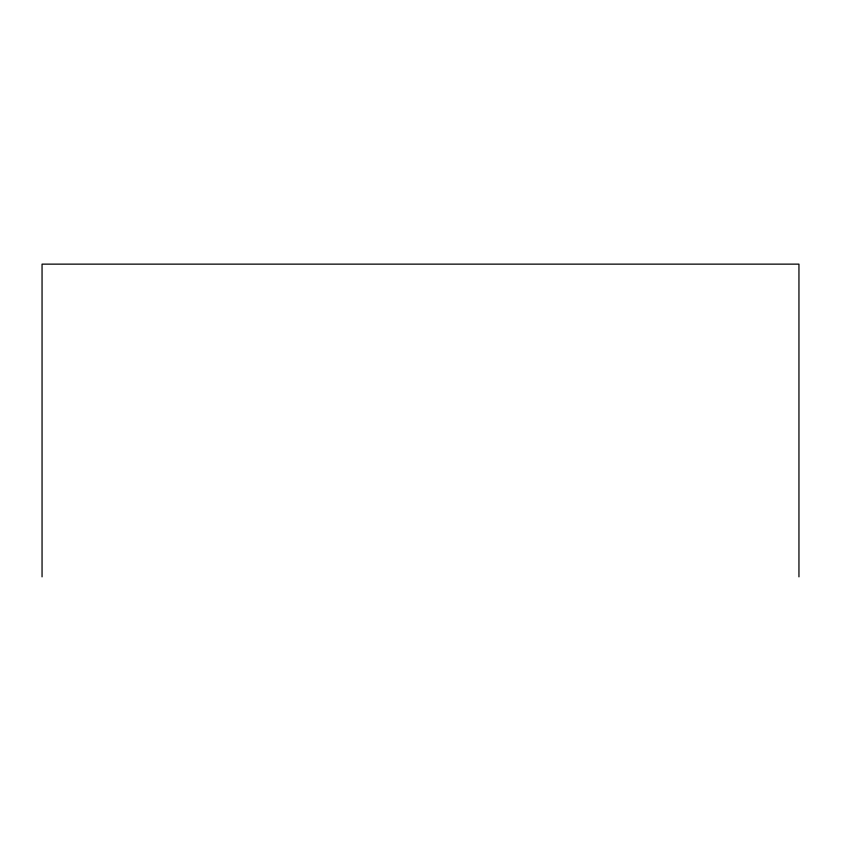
<?xml version="1.0" encoding="UTF-8"?>
<svg xmlns="http://www.w3.org/2000/svg" width="841" height="841" viewBox="0 0 841 841"><rect width="100%" height="100%" fill="white"/><g stroke="black" fill="none" stroke-linecap="round" stroke-linejoin="round"><path stroke-width="1.26" d="M798.95 576.863L798.95 264.137L42.05 264.137L42.05 576.863"/></g></svg>
